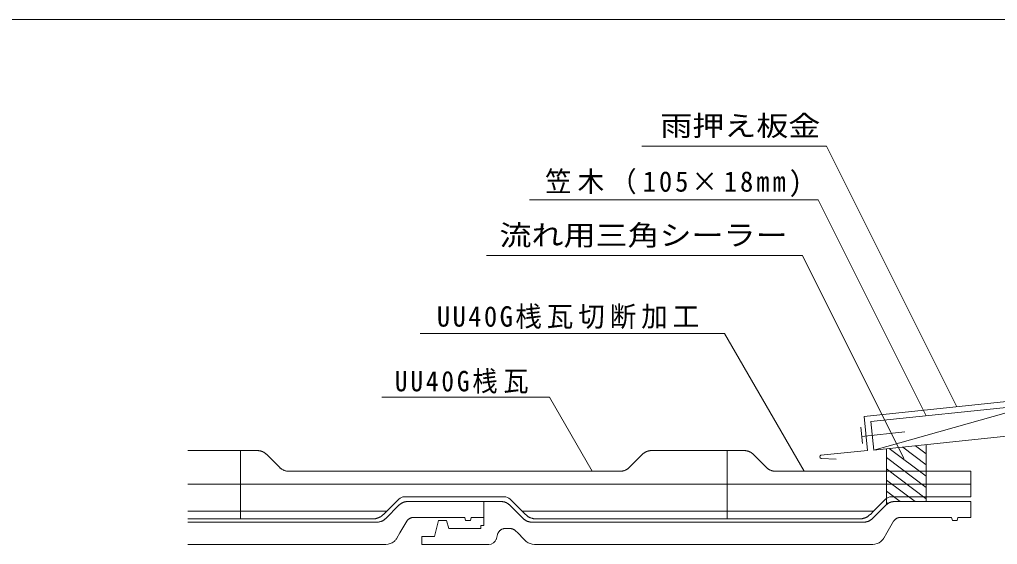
# Model space of a CAD drawing. Units: millimetres, scale not verified. Extents: x -990 to 1002, y -1561 to 1249.
# Drawn here: x 76 to 690, y -1237 to -907 of the extents above; entities that cross this region are included whole.
import ezdxf
from ezdxf.enums import TextEntityAlignment as Align

# ---------------------------------------------------------------- set-up
doc = ezdxf.new("R2010")
doc.units = ezdxf.units.MM
doc.header["$LTSCALE"] = 5
for name, color, linetype, lineweight in [('0-0_0', 7, 'Continuous', 18), ('0-2_瓦粗い実', 5, 'Continuous', 9), ('0-3_瓦粗い破', 3, 'Continuous', 18)]:
    doc.layers.add(name, color=color, linetype=linetype, lineweight=lineweight)
doc.styles.add('ＭＳ ゴシック', font='')
doc.styles.get('ＭＳ ゴシック').set_extended_font_data('MS Gothic')

# ---------------------------------------------------------------- blocks, each defined once
blk = doc.blocks.new('UU40横断面１')
at = {"layer": '0-2_瓦粗い実', "color": 4, "lineweight": 18}
for p, q in [((-49.219, 0), (-51, 0)), ((-51, -2.5), (-51, 0)), ((0, 0), (-7.9477, 0)), ((0, -1.6667), (0, 0)), ((-48.2761, -0.3905), (-46.8905, -1.7761)), ((-10.2761, -1.7761), (-8.8905, -0.3905)), ((-55.75, -2), (-55.9583, -2.8333)), ((-2, -1.6667), (-7.3567, -1.6667)), ((-1.9167, -2), (-2, -1.6667)), ((-1.9167, -2), (-1.4167, -2)), ((-1.3333, -1.6667), (-1.4167, -2)), ((0, -1.6667), (-1.3333, -1.6667)), ((-56.1667, -3.6667), (-55.9583, -2.8333)), ((-54.6667, -2.8333), (-51.3333, -2.8333)), ((-51.3333, -2.5), (-51, -2.5)), ((-51.3333, -2.8333), (-51.3333, -2.5)), ((-48.766, -2.8333), (-48.2618, -2.8333)), ((-11.219, -2.1667), (-45.9477, -2.1667)), ((-8.075, -2.0775), (-8.793, -3.2981)), ((-57.5, -3.6667), (-56.1667, -3.6667)), ((-57.5, -4.5), (-57.5, -3.6667)), ((-49.6755, -3.8688), (-49.5745, -3.4646)), ((-47.4519, -3.2981), (-47.6726, -3.0774)), ((-47.4519, -3.2981), (-46.8068, -3.9432)), ((-46.8068, -3.9432), (-46.6405, -4.1095)), ((-9.1133, -3.8427), (-8.793, -3.2981)), ((-51, -4.5), (-57.5, -4.5)), ((-51, -4.5), (-50.484, -4.5)), ((-10.2626, -4.5), (-45.6977, -4.5))]:
    blk.add_line(p, q, dxfattribs=at)
for points in [[(-48.2761, -0.3905), (-48.3014, -0.3659), (-48.3272, -0.3421), (-48.3534, -0.3191), (-48.3801, -0.2969), (-48.4073, -0.2755), (-48.4348, -0.255), (-48.4627, -0.2352), (-48.491, -0.2163), (-48.5196, -0.1981), (-48.5486, -0.1808), (-48.5778, -0.1643), (-48.6073, -0.1486), (-48.637, -0.1337), (-48.667, -0.1196), (-48.6972, -0.1064), (-48.7275, -0.0939), (-48.758, -0.0822), (-48.7886, -0.0714), (-48.8193, -0.0613), (-48.8501, -0.0521), (-48.881, -0.0436), (-48.9119, -0.0359), (-48.9428, -0.029), (-48.9737, -0.0228), (-49.0047, -0.0174), (-49.0356, -0.0127), (-49.0664, -0.0088), (-49.0971, -0.0056), (-49.1278, -0.0031), (-49.1583, -0.0014), (-49.1887, -0.0003), (-49.219, 0)], [(-7.9477, 0), (-7.978, -0.0003), (-8.0083, -0.0014), (-8.0389, -0.0031), (-8.0695, -0.0056), (-8.1003, -0.0088), (-8.1311, -0.0127), (-8.162, -0.0174), (-8.1929, -0.0228), (-8.2239, -0.029), (-8.2548, -0.0359), (-8.2857, -0.0436), (-8.3166, -0.0521), (-8.3474, -0.0613), (-8.3781, -0.0714), (-8.4087, -0.0822), (-8.4392, -0.0939), (-8.4695, -0.1064), (-8.4997, -0.1196), (-8.5296, -0.1337), (-8.5594, -0.1486), (-8.5889, -0.1643), (-8.6181, -0.1808), (-8.647, -0.1981), (-8.6756, -0.2163), (-8.7039, -0.2352), (-8.7319, -0.255), (-8.7594, -0.2755), (-8.7865, -0.2969), (-8.8132, -0.3191), (-8.8395, -0.3421), (-8.8653, -0.3659), (-8.8905, -0.3905)], [(-54.6667, -2.8333), (-54.9167, -2), (-55.75, -2)], [(-45.9477, -2.1667), (-45.9949, -2.1658), (-46.0427, -2.1631), (-46.0908, -2.1588), (-46.139, -2.1527), (-46.187, -2.1449), (-46.2347, -2.1353), (-46.2817, -2.1242), (-46.3278, -2.1113), (-46.3729, -2.097), (-46.4167, -2.0813), (-46.4592, -2.0645), (-46.5003, -2.0467), (-46.5396, -2.028), (-46.5771, -2.0087), (-46.6128, -1.9889), (-46.6475, -1.9682), (-46.6813, -1.9467), (-46.7141, -1.9243), (-46.7461, -1.9011), (-46.777, -1.8773), (-46.807, -1.8528), (-46.8359, -1.8277), (-46.8638, -1.8022), (-46.8905, -1.7761)], [(-10.2761, -1.7761), (-10.3029, -1.8022), (-10.3308, -1.8277), (-10.3597, -1.8528), (-10.3897, -1.8773), (-10.4206, -1.9011), (-10.4525, -1.9243), (-10.4854, -1.9467), (-10.5192, -1.9682), (-10.5538, -1.9889), (-10.5895, -2.0087), (-10.6271, -2.028), (-10.6664, -2.0467), (-10.7074, -2.0645), (-10.7499, -2.0813), (-10.7938, -2.097), (-10.8389, -2.1113), (-10.885, -2.1242), (-10.932, -2.1353), (-10.9796, -2.1449), (-11.0277, -2.1527), (-11.0759, -2.1588), (-11.124, -2.1631), (-11.1718, -2.1658), (-11.219, -2.1667)], [(-8.075, -2.0775), (-8.0576, -2.0493), (-8.0393, -2.022), (-8.0202, -1.9957), (-8.0001, -1.9704), (-7.9793, -1.9461), (-7.9578, -1.9228), (-7.9355, -1.9005), (-7.9126, -1.8792), (-7.8891, -1.8589), (-7.865, -1.8396), (-7.8404, -1.8214), (-7.8153, -1.8042), (-7.7898, -1.7881), (-7.7639, -1.773), (-7.7377, -1.7589), (-7.7112, -1.7458), (-7.6843, -1.7338), (-7.6573, -1.7228), (-7.6301, -1.7128), (-7.6028, -1.7038), (-7.5753, -1.6959), (-7.5478, -1.6889), (-7.5203, -1.6829), (-7.4928, -1.6779), (-7.4653, -1.6738), (-7.4379, -1.6707), (-7.4107, -1.6684), (-7.3836, -1.6671), (-7.3567, -1.6667)], [(-49.5134, -3.2981), (-49.4977, -3.2677), (-49.4806, -3.238), (-49.4624, -3.209), (-49.4429, -3.1807), (-49.4223, -3.1531), (-49.4005, -3.1264), (-49.3775, -3.1006), (-49.3535, -3.0756), (-49.3283, -3.0516), (-49.3021, -3.0287), (-49.2743, -3.0064), (-49.2445, -2.9845), (-49.2128, -2.9634), (-49.1793, -2.9432), (-49.144, -2.9241), (-49.1071, -2.9063), (-49.0685, -2.8902), (-49.0285, -2.8757), (-48.9871, -2.8632), (-48.9445, -2.8527), (-48.9009, -2.8443), (-48.8565, -2.8383), (-48.8115, -2.8346), (-48.766, -2.8333)], [(-48.2618, -2.8333), (-48.2314, -2.8339), (-48.2011, -2.8356), (-48.171, -2.8383), (-48.1411, -2.8421), (-48.1116, -2.847), (-48.0826, -2.8528), (-48.0539, -2.8597), (-48.0258, -2.8675), (-47.9983, -2.8761), (-47.9713, -2.8856), (-47.945, -2.8959), (-47.9194, -2.907), (-47.8945, -2.9187), (-47.8704, -2.9311), (-47.847, -2.9441), (-47.8244, -2.9575), (-47.8026, -2.9714), (-47.7816, -2.9857), (-47.7615, -3.0003), (-47.7423, -3.0151), (-47.724, -3.0301), (-47.7064, -3.0454), (-47.6893, -3.0612), (-47.6726, -3.0774)], [(-49.6755, -3.8688), (-49.6763, -3.8719), (-49.6771, -3.8751), (-49.678, -3.8782), (-49.6788, -3.8814), (-49.6796, -3.8845), (-49.6805, -3.8876), (-49.6813, -3.8908), (-49.6822, -3.8939), (-49.6831, -3.897), (-49.684, -3.9001), (-49.6849, -3.9032), (-49.6859, -3.9063), (-49.6868, -3.9094), (-49.6877, -3.9125), (-49.6887, -3.9156), (-49.6897, -3.9187), (-49.6907, -3.9218), (-49.6916, -3.9248), (-49.6927, -3.9279), (-49.6937, -3.931), (-49.6947, -3.934), (-49.6957, -3.9371), (-49.6968, -3.9401), (-49.6979, -3.9432)], [(-49.5134, -3.2981), (-49.5165, -3.3044), (-49.5195, -3.3108), (-49.5225, -3.3172), (-49.5255, -3.3237), (-49.5284, -3.3302), (-49.5313, -3.3368), (-49.5341, -3.3434), (-49.5369, -3.3501), (-49.5396, -3.3569), (-49.5423, -3.3636), (-49.5449, -3.3705), (-49.5475, -3.3774), (-49.5501, -3.3843), (-49.5526, -3.3913), (-49.555, -3.3984), (-49.5574, -3.4055), (-49.5597, -3.4126), (-49.562, -3.4198), (-49.5642, -3.4271), (-49.5663, -3.4344), (-49.5684, -3.4418), (-49.5705, -3.4493), (-49.5725, -3.4569), (-49.5745, -3.4646)], [(-9.1133, -3.8427), (-9.1159, -3.8471), (-9.1185, -3.8514), (-9.1211, -3.8557), (-9.1237, -3.86), (-9.1264, -3.8643), (-9.129, -3.8686), (-9.1317, -3.8729), (-9.1343, -3.8772), (-9.137, -3.8814), (-9.1397, -3.8856), (-9.1424, -3.8898), (-9.1451, -3.894), (-9.1479, -3.8982), (-9.1506, -3.9024), (-9.1534, -3.9065), (-9.1561, -3.9106), (-9.1589, -3.9147), (-9.1617, -3.9188), (-9.1645, -3.9229), (-9.1673, -3.927), (-9.1701, -3.931), (-9.173, -3.9351), (-9.1758, -3.9392), (-9.1787, -3.9432)]]:
    blk.add_lwpolyline(points, dxfattribs=at)
for centre, radius, start, end in [((-50.484, -3.6667), 0.8333, 270, 340.61945), ((-10.2626, -3.1667), 1.3333, 310.49906, 324.38044), ((-45.6977, -3.1667), 1.3333, 225, 229.50094), ((-45.6977, -3.1667), 1.3333, 229.50094, 270), ((-10.2626, -3.1667), 1.3333, 270, 310.49906)]:
    blk.add_arc(centre, radius, start, end, dxfattribs=at)
blk = doc.blocks.new('UU40横断面2')
at = {"layer": '0-3_瓦粗い破'}
for p, q in [((-49.219, 0), (-51, 0)), ((-51, -7.1667), (-51, 0)), ((0, 0), (-7.9477, 0)), ((0, -7.1667), (0, 0)), ((0, -7.1667), (0, 0)), ((-48.2761, -0.3905), (-46.8905, -1.7761)), ((-10.2761, -1.7761), (-8.8905, -0.3905)), ((-11.219, -2.1667), (-45.9477, -2.1667)), ((0, -3.5), (-51, -3.5)), ((-33.8215, -4.8333), (-23.3452, -4.8333)), ((-22.7559, -5.0774), (-21.5, -6.3333)), ((-35.6667, -6.3333), (-51, -6.3333)), ((-51, -7.1667), (-37.1904, -7.1667)), ((0, -6.3333), (-21.5, -6.3333)), ((-21.5, -6.3333), (-21.1548, -6.6785)), ((-19.9763, -7.1667), (0, -7.1667))]:
    blk.add_line(p, q, dxfattribs=at)
for points in [[(-48.2761, -0.3905), (-48.3014, -0.3659), (-48.3272, -0.3421), (-48.3534, -0.3191), (-48.3801, -0.2969), (-48.4073, -0.2755), (-48.4348, -0.255), (-48.4627, -0.2352), (-48.491, -0.2163), (-48.5196, -0.1981), (-48.5486, -0.1808), (-48.5778, -0.1643), (-48.6073, -0.1486), (-48.637, -0.1337), (-48.667, -0.1196), (-48.6972, -0.1064), (-48.7275, -0.0939), (-48.758, -0.0822), (-48.7886, -0.0714), (-48.8193, -0.0613), (-48.8501, -0.0521), (-48.881, -0.0436), (-48.9119, -0.0359), (-48.9428, -0.029), (-48.9737, -0.0228), (-49.0047, -0.0174), (-49.0356, -0.0127), (-49.0664, -0.0088), (-49.0971, -0.0056), (-49.1278, -0.0031), (-49.1583, -0.0014), (-49.1887, -0.0003), (-49.219, 0)], [(-7.9477, 0), (-7.978, -0.0003), (-8.0083, -0.0014), (-8.0389, -0.0031), (-8.0695, -0.0056), (-8.1003, -0.0088), (-8.1311, -0.0127), (-8.162, -0.0174), (-8.1929, -0.0228), (-8.2239, -0.029), (-8.2548, -0.0359), (-8.2857, -0.0436), (-8.3166, -0.0521), (-8.3474, -0.0613), (-8.3781, -0.0714), (-8.4087, -0.0822), (-8.4392, -0.0939), (-8.4695, -0.1064), (-8.4997, -0.1196), (-8.5296, -0.1337), (-8.5594, -0.1486), (-8.5889, -0.1643), (-8.6181, -0.1808), (-8.647, -0.1981), (-8.6756, -0.2163), (-8.7039, -0.2352), (-8.7319, -0.255), (-8.7594, -0.2755), (-8.7865, -0.2969), (-8.8132, -0.3191), (-8.8395, -0.3421), (-8.8653, -0.3659), (-8.8905, -0.3905)], [(-45.9477, -2.1667), (-45.9949, -2.1658), (-46.0427, -2.1631), (-46.0908, -2.1588), (-46.139, -2.1527), (-46.187, -2.1449), (-46.2347, -2.1353), (-46.2817, -2.1242), (-46.3278, -2.1113), (-46.3729, -2.097), (-46.4167, -2.0813), (-46.4592, -2.0645), (-46.5003, -2.0467), (-46.5396, -2.028), (-46.5771, -2.0087), (-46.6128, -1.9889), (-46.6475, -1.9682), (-46.6813, -1.9467), (-46.7141, -1.9243), (-46.7461, -1.9011), (-46.777, -1.8773), (-46.807, -1.8528), (-46.8359, -1.8277), (-46.8638, -1.8022), (-46.8905, -1.7761)], [(-10.2761, -1.7761), (-10.3029, -1.8022), (-10.3308, -1.8277), (-10.3597, -1.8528), (-10.3897, -1.8773), (-10.4206, -1.9011), (-10.4525, -1.9243), (-10.4854, -1.9467), (-10.5192, -1.9682), (-10.5538, -1.9889), (-10.5895, -2.0087), (-10.6271, -2.028), (-10.6664, -2.0467), (-10.7074, -2.0645), (-10.7499, -2.0813), (-10.7938, -2.097), (-10.8389, -2.1113), (-10.885, -2.1242), (-10.932, -2.1353), (-10.9796, -2.1449), (-11.0277, -2.1527), (-11.0759, -2.1588), (-11.124, -2.1631), (-11.1718, -2.1658), (-11.219, -2.1667)], [(-36.0118, -6.6785), (-35.6667, -6.3333), (-34.4107, -5.0774)], [(-37.1904, -7.1667), (-37.1546, -7.1663), (-37.1186, -7.1651), (-37.0823, -7.163), (-37.0458, -7.1602), (-37.0092, -7.1566), (-36.9724, -7.1521), (-36.9356, -7.1468), (-36.8986, -7.1406), (-36.8617, -7.1336), (-36.8247, -7.1257), (-36.7877, -7.117), (-36.7508, -7.1074), (-36.714, -7.097), (-36.6774, -7.0856), (-36.6408, -7.0734), (-36.6045, -7.0603), (-36.5684, -7.0463), (-36.5326, -7.0314), (-36.497, -7.0156), (-36.4618, -6.999), (-36.4268, -6.9815), (-36.3922, -6.9631), (-36.358, -6.9439), (-36.3242, -6.9239)], [(-20.8087, -6.9439), (-20.7744, -6.9631), (-20.7398, -6.9815), (-20.7049, -6.999), (-20.6697, -7.0156), (-20.6341, -7.0314), (-20.5982, -7.0463), (-20.5622, -7.0603), (-20.5258, -7.0734), (-20.4893, -7.0856), (-20.4526, -7.097), (-20.4158, -7.1074), (-20.3789, -7.117), (-20.342, -7.1257), (-20.305, -7.1336), (-20.268, -7.1406), (-20.2311, -7.1468), (-20.1942, -7.1521), (-20.1575, -7.1566), (-20.1208, -7.1602), (-20.0844, -7.163), (-20.0481, -7.1651), (-20.0121, -7.1663), (-19.9763, -7.1667)]]:
    blk.add_lwpolyline(points, dxfattribs=at)
for centre, radius, start, end in [((-33.8215, -5.6667), 0.8333, 90, 135), ((-23.3452, -5.6667), 0.8333, 45, 90), ((-37.1904, -5.5), 1.6667, 301.31214, 315), ((-19.9763, -5.5), 1.6667, 225, 238.68786)]:
    blk.add_arc(centre, radius, start, end, dxfattribs=at)

msp = doc.modelspace()

# ---------------------------------------------------------------- linework, layer by layer
at = {"layer": '0-0_0'}
for p, q in [((996.853, -906.522), (-983.147, -906.522)), ((582.836, -986.106), (466.596, -986.106)), ((582.836, -986.106), (664.765, -1149.961)), ((577.486, -1019.916), (396.188, -1019.916)), ((577.486, -1019.916), (645.351, -1155.644)), ((567.783, -1054.953), (369.047, -1054.953)), ((567.783, -1054.953), (631.324, -1182.413)), ((518.665, -1103.991), (327.353, -1103.991)), ((518.665, -1103.991), (568.626, -1190.525)), ((408.69, -1143.964), (303.359, -1143.964)), ((408.69, -1143.964), (435.572, -1190.525)), ((604.404, -1162.693), (605.475, -1172.982)), ((604.94, -1168.585), (632.101, -1165.758)), ((645.506, -1209.525), (645.506, -1173.725)), ((620.505, -1211.43), (620.505, -1176.327)), ((645.506, -1193.627), (622.242, -1176.147)), ((645.506, -1186.556), (630.693, -1175.426)), ((645.506, -1179.484), (638.774, -1174.426)), ((645.506, -1200.698), (620.505, -1181.913)), ((645.506, -1207.77), (620.505, -1188.985)), ((638.43, -1209.525), (620.505, -1196.056)), ((629.019, -1209.525), (620.505, -1203.127)), ((621.326, -1210.816), (620.505, -1210.199))]:
    msp.add_line(p, q, dxfattribs=at)
at = {"layer": '0-0_0', "color": 5}
for p, q in [((714.648, -1144.768), (606.42, -1156.034)), ((606.42, -1156.034), (608.64, -1177.363)), ((608.64, -1177.363), (579.157, -1180.432)), ((588.945, -1182.937), (579.369, -1182.52))]:
    msp.add_line(p, q, dxfattribs=at)
at = {"layer": '0-0_0', "color": 6}
for p, q in [((715.111, -1148.383), (610.675, -1159.253)), ((612.539, -1177.157), (715.111, -1148.383)), ((610.675, -1159.253), (612.539, -1177.157)), ((612.539, -1177.157), (716.973, -1166.286))]:
    msp.add_line(p, q, dxfattribs=at)
at = {"layer": '0-0_0', "color": 3}
for p, q in [((214.4, -1177.525), (181.301, -1177.525)), ((214.4, -1220.525), (214.4, -1177.525)), ((520.4, -1198.525), (520.4, -1177.525)), ((531.086, -1177.525), (520.4, -1177.525)), ((520.4, -1198.525), (520.4, -1177.525)), ((536.743, -1179.868), (545.056, -1188.182)), ((673.4, -1190.525), (550.713, -1190.525)), ((565.234, -1190.425), (565.177, -1190.525)), ((565.234, -1190.425), (565.234, -1190.525)), ((673.4, -1206.525), (673.4, -1190.525)), ((214.4, -1198.525), (181.301, -1198.525)), ((520.4, -1198.525), (520.4, -1215.525)), ((673.4, -1198.525), (520.4, -1198.525)), ((623.471, -1206.525), (673.4, -1206.525)), ((214.4, -1215.525), (181.301, -1215.525)), ((520.4, -1215.525), (520.4, -1219.068)), ((612.4, -1215.525), (520.4, -1215.525)), ((520.4, -1219.068), (520.4, -1220.525)), ((520.4, -1220.525), (520.4, -1219.068)), ((520.4, -1220.525), (603.257, -1220.525))]:
    msp.add_line(p, q, dxfattribs=at)
at = {"layer": '0-0_0', "color": 4}
for p, q in [((367.4, -1209.525), (319.713, -1209.525)), ((367.4, -1219.525), (367.4, -1209.525)), ((305.743, -1220.182), (314.056, -1211.868)), ((318.95, -1221.99), (314.642, -1229.313)), ((355.4, -1219.525), (323.259, -1219.525)), ((355.9, -1221.525), (355.4, -1219.525)), ((355.9, -1221.525), (358.9, -1221.525)), ((359.4, -1219.525), (358.9, -1221.525)), ((367.4, -1219.525), (359.4, -1219.525)), ((312.719, -1232.581), (314.642, -1229.313)), ((305.824, -1236.525), (181.301, -1236.525))]:
    msp.add_line(p, q, dxfattribs=at)
at = {"layer": '0-0_0', "color": 3}
for points in [[(181.301, -1220.525), (214.4, -1220.525), (214.4, -1177.525)], [(536.743, -1179.868), (536.591, -1179.72), (536.436, -1179.577), (536.279, -1179.439), (536.119, -1179.306), (535.956, -1179.178), (535.791, -1179.055), (535.623, -1178.936), (535.453, -1178.822), (535.282, -1178.714), (535.108, -1178.61), (534.933, -1178.511), (534.756, -1178.416), (534.577, -1178.327), (534.398, -1178.242), (534.217, -1178.163), (534.035, -1178.088), (533.852, -1178.018), (533.668, -1177.953), (533.484, -1177.893), (533.299, -1177.837), (533.114, -1177.786), (532.928, -1177.74), (532.743, -1177.698), (532.557, -1177.661), (532.372, -1177.629), (532.186, -1177.601), (532.001, -1177.578), (531.817, -1177.558), (531.633, -1177.544), (531.45, -1177.533), (531.267, -1177.527), (531.086, -1177.525)], [(550.713, -1190.525), (550.43, -1190.519), (550.143, -1190.504), (549.855, -1190.477), (549.566, -1190.441), (549.277, -1190.394), (548.991, -1190.337), (548.709, -1190.27), (548.433, -1190.193), (548.162, -1190.107), (547.899, -1190.013), (547.644, -1189.912), (547.398, -1189.805), (547.162, -1189.693), (546.937, -1189.577), (546.723, -1189.458), (546.515, -1189.334), (546.312, -1189.205), (546.115, -1189.07), (545.923, -1188.931), (545.737, -1188.788), (545.558, -1188.641), (545.384, -1188.491), (545.217, -1188.338), (545.056, -1188.182)], [(520.4, -1198.525), (520.4, -1215.525), (520.4, -1219.068)], [(610.329, -1217.596), (612.4, -1215.525), (619.935, -1207.989)], [(603.257, -1220.525), (603.472, -1220.522), (603.688, -1220.515), (603.906, -1220.503), (604.124, -1220.486), (604.344, -1220.464), (604.565, -1220.437), (604.786, -1220.405), (605.008, -1220.368), (605.23, -1220.326), (605.452, -1220.279), (605.673, -1220.227), (605.895, -1220.169), (606.115, -1220.106), (606.335, -1220.038), (606.555, -1219.965), (606.772, -1219.886), (606.989, -1219.802), (607.204, -1219.713), (607.417, -1219.618), (607.629, -1219.518), (607.839, -1219.414), (608.046, -1219.303), (608.251, -1219.188), (608.454, -1219.068)]]:
    msp.add_lwpolyline(points, dxfattribs=at)
at = {"layer": '0-0_0', "color": 4}
for points in [[(319.713, -1209.525), (319.532, -1209.527), (319.35, -1209.533), (319.166, -1209.544), (318.982, -1209.558), (318.798, -1209.578), (318.613, -1209.601), (318.428, -1209.629), (318.242, -1209.661), (318.056, -1209.698), (317.871, -1209.74), (317.685, -1209.786), (317.5, -1209.837), (317.315, -1209.893), (317.131, -1209.953), (316.947, -1210.018), (316.764, -1210.088), (316.583, -1210.163), (316.402, -1210.242), (316.222, -1210.327), (316.043, -1210.416), (315.866, -1210.511), (315.691, -1210.61), (315.517, -1210.714), (315.346, -1210.822), (315.176, -1210.936), (315.008, -1211.055), (314.843, -1211.178), (314.68, -1211.306), (314.52, -1211.439), (314.363, -1211.577), (314.208, -1211.72), (314.056, -1211.868)], [(305.743, -1220.182), (305.582, -1220.338), (305.415, -1220.491), (305.241, -1220.641), (305.062, -1220.788), (304.876, -1220.931), (304.684, -1221.07), (304.487, -1221.205), (304.285, -1221.334), (304.077, -1221.458), (303.862, -1221.577), (303.637, -1221.693), (303.401, -1221.805), (303.155, -1221.912), (302.9, -1222.013), (302.637, -1222.107), (302.366, -1222.193), (302.09, -1222.27), (301.808, -1222.337), (301.522, -1222.394), (301.234, -1222.441), (300.944, -1222.477), (300.656, -1222.504), (300.369, -1222.519), (300.086, -1222.525), (181.301, -1222.525)], [(318.95, -1221.99), (319.054, -1221.82), (319.164, -1221.657), (319.279, -1221.499), (319.399, -1221.347), (319.524, -1221.201), (319.653, -1221.061), (319.787, -1220.927), (319.924, -1220.8), (320.065, -1220.678), (320.21, -1220.562), (320.357, -1220.453), (320.508, -1220.35), (320.661, -1220.253), (320.816, -1220.163), (320.973, -1220.078), (321.133, -1220), (321.294, -1219.927), (321.456, -1219.861), (321.619, -1219.801), (321.783, -1219.748), (321.948, -1219.7), (322.113, -1219.658), (322.278, -1219.622), (322.443, -1219.592), (322.608, -1219.568), (322.772, -1219.549), (322.935, -1219.535), (323.098, -1219.527), (323.259, -1219.525)], [(312.719, -1232.581), (312.704, -1232.607), (312.688, -1232.633), (312.673, -1232.659), (312.657, -1232.685), (312.641, -1232.711), (312.626, -1232.736), (312.61, -1232.762), (312.594, -1232.788), (312.577, -1232.813), (312.561, -1232.839), (312.545, -1232.864), (312.529, -1232.889), (312.512, -1232.914), (312.496, -1232.939), (312.479, -1232.964), (312.463, -1232.988), (312.446, -1233.013), (312.43, -1233.038), (312.413, -1233.062), (312.396, -1233.087), (312.379, -1233.111), (312.362, -1233.135), (312.345, -1233.16), (312.327, -1233.184)]]:
    msp.add_lwpolyline(points, dxfattribs=at)
at = {"layer": '0-0_0', "color": 5}
msp.add_arc((579.749, -1181.427), 1.158, 120.82059, 250.8298, dxfattribs=at)
at = {"layer": '0-0_0', "color": 3}
for centre, radius, start, end in [((623.471, -1211.525), 5, 90, 135), ((603.257, -1210.525), 10, 301.31214, 315)]:
    msp.add_arc(centre, radius, start, end, dxfattribs=at)
at = {"layer": '0-0_0', "color": 4}
for start, end in [(270, 310.49906), (310.49906, 324.38044)]:
    msp.add_arc((305.824, -1228.525), 8, start, end, dxfattribs=at)

# ---------------------------------------------------------------- block references
at = {"layer": '0-0_0', "xscale": 6, "yscale": 6}
for name, p in [('UU40横断面2', (520.4, -1177.525)), ('UU40横断面１', (673.4, -1209.525))]:
    msp.add_blockref(name, p, dxfattribs=at)

# ---------------------------------------------------------------- texts
at = {"layer": '0-0_0', "color": 4, "style": 'ＭＳ ゴシック', "width": 1.15}
for s, p in [('雨押え板金', (478.283, -983.541)), ('流れ用三角シーラー', (377.194, -1052.375))]:
    msp.add_text(s, height=12.83, dxfattribs=at).set_placement(p, align=Align.BOTTOM_LEFT)
at = {"layer": '0-0_0', "color": 4, "char_height": 12.83, "attachment_point": 7, "style": 'ＭＳ ゴシック'}
for s, insert in [('\\T1.23;\\W0.95;笠木（105×18mm)', (405.908, -1018.155)), ('\\T1.19;\\W0.95;UU40G桟瓦切断加工', (337.86, -1101.15)), ('\\T1.24;\\W0.9;UU40G桟瓦', (311.506, -1141.664))]:
    msp.add_mtext(s, dxfattribs=dict(at, insert=insert))

doc.saveas('drawing.dxf')
